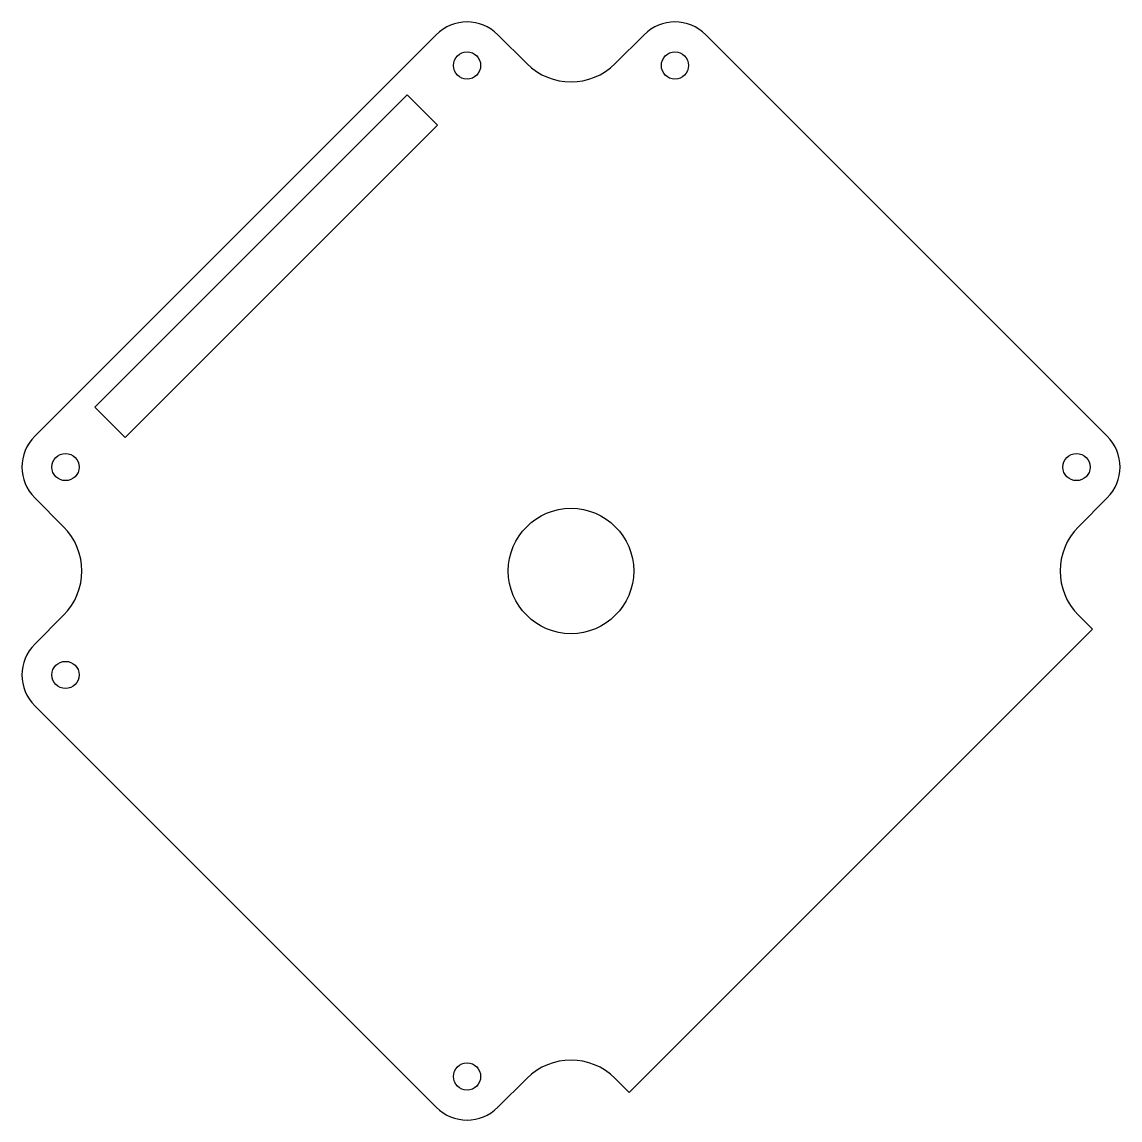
# Model space of a CAD drawing. Extents: x -2.52 to 2.52, y -2.52 to 2.52.
import ezdxf

# ---------------------------------------------------------------- set-up
doc = ezdxf.new("R2010")
doc.units = 0
doc.header["$MEASUREMENT"] = 0
doc.layers.add('VISIBLE', color=7, linetype='CONTINUOUS')

msp = doc.modelspace()

# ---------------------------------------------------------------- linework, layer by layer
at = {"layer": 'VISIBLE'}
for p, q in [((-2.4599, 0.6183), (-0.6183, 2.4599)), ((-0.3355, 2.4599), (-0.2033, 2.3277)), ((0.3355, 2.4599), (0.2033, 2.3277)), ((0.6183, 2.4599), (2.4599, 0.6183)), ((-0.7521, 2.1847), (-2.1847, 0.7521)), ((-0.6129, 2.0455), (-0.7521, 2.1847)), ((-2.0455, 0.6129), (-0.6129, 2.0455)), ((-2.1847, 0.7521), (-2.0455, 0.6129)), ((-2.3277, 0.2033), (-2.4599, 0.3355)), ((2.4599, 0.3355), (2.3277, 0.2033)), ((-2.4599, -0.3355), (-2.3277, -0.2033)), ((2.3916, -0.2672), (2.3277, -0.2033)), ((0.2672, -2.3916), (2.3916, -0.2672)), ((-2.4599, -0.6183), (-0.6183, -2.4599)), ((-0.2033, -2.3277), (-0.3355, -2.4599)), ((0.2033, -2.3277), (0.2672, -2.3916))]:
    msp.add_line(p, q, dxfattribs=at)
for centre, radius in [((-0.4769, 2.3185), 0.0625), ((0.4769, 2.3185), 0.0625), ((-2.3185, 0.4769), 0.0625), ((2.3185, 0.4769), 0.0625), ((0, 0), 0.2875), ((-2.3185, -0.4769), 0.0625), ((-0.4769, -2.3185), 0.0625)]:
    msp.add_circle(centre, radius, dxfattribs=at)
for centre, radius, start, end in [((-0.4769, 2.3185), 0.2, 45, 135), ((0.4769, 2.3185), 0.2, 45, 135), ((0, 2.531), 0.2875, 225, 315), ((-2.3185, 0.4769), 0.2, 135, 225), ((2.3185, 0.4769), 0.2, 315, 45), ((-2.531, 0), 0.2875, 315, 45), ((2.531, 0), 0.2875, 135, 225), ((-2.3185, -0.4769), 0.2, 135, 225), ((0, -2.531), 0.2875, 45, 135), ((-0.4769, -2.3185), 0.2, 225, 315)]:
    msp.add_arc(centre, radius, start, end, dxfattribs=at)

doc.saveas('drawing.dxf')
